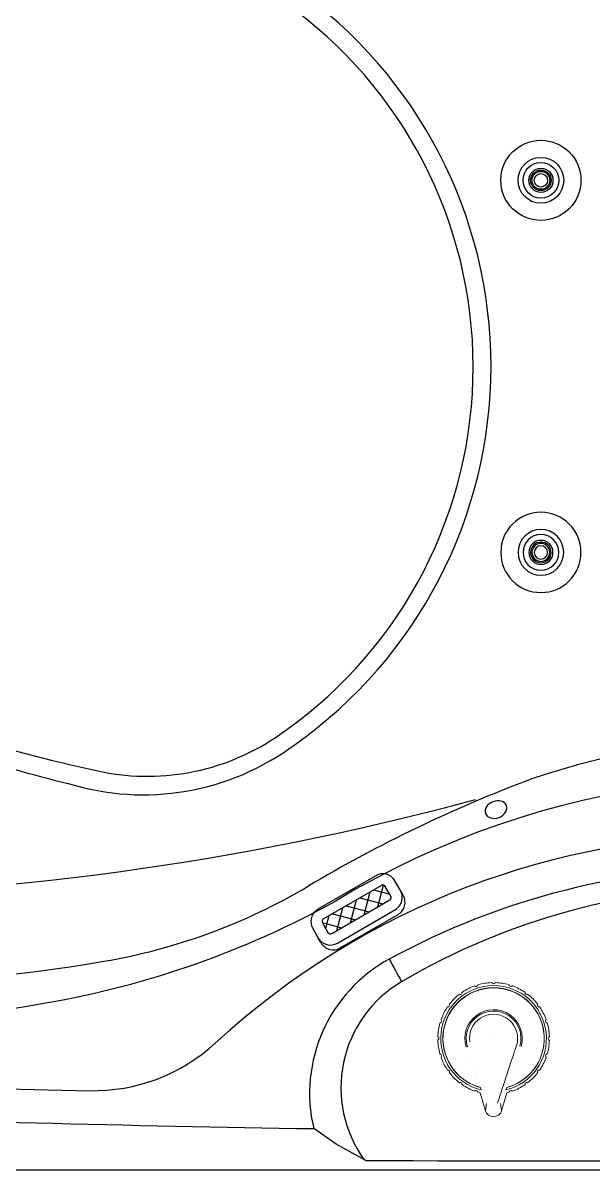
# Model space of a CAD drawing. Header units: inches. Extents: x -1 to 81, y -22 to 129.
# Drawn here: x 24.04 to 36.81, y 5.96 to 31.62 of the extents above; entities that cross this region are included whole.
import ezdxf

# ---------------------------------------------------------------- set-up
doc = ezdxf.new("R2010")
doc.units = ezdxf.units.IN
doc.header["$MEASUREMENT"] = 0
doc.layers.add('1', color=4, linetype='Continuous')

# ---------------------------------------------------------------- blocks, each defined once
blk = doc.blocks.new('DIRECTIONAL')
at = {"layer": '1'}
blk.add_circle((0, 0), 0.8975000000000009, dxfattribs=at)
at = {"layer": '1', "color": 3}
for radius in [0.5124999999999993, 0.27, 0.23, 0.2, 0.15]:
    blk.add_circle((0, 0), radius, dxfattribs=at)
at = {"layer": '1', "linetype": 'Continuous'}
blk.add_circle((0, 0), 0.4, dxfattribs=at)
blk = doc.blocks.new('AIRVALVE CAP HS')
at = {"layer": '1', "linetype": 'Continuous', "lineweight": 0}
for p, q in [((-0.1788493580715311, 1.615269485979539), (-0.2959970048483171, 1.214574535954888)), ((0.2977852359560131, 1.21419451532077), (0.1811505744724826, 1.615039086022712)), ((-0.294860864969408, 1.096951352038865), (-0.2958833206980245, 1.096157593048304)), ((-0.2777343922738993, 1.150855100586327), (-0.294860864969408, 1.096951352038865)), ((0.2959660349752937, 1.096716688735867), (0.2788780662487937, 1.150635071566128)), ((0.2969984819474547, 1.095916915828624), (0.2959660349752937, 1.096716688735867)), ((0.000117008214246539, 0.0001543075051131382), (0.000117008214246539, 0.0001543075051131382)), ((0.000117008214246539, 0.0001543075051131382), (0.003669376972240457, 0.0001543075051131382)), ((0.5846159726989981, 0.1862682341678195), (0.5846157893677884, 0.186268380832793))]:
    blk.add_line(p, q, dxfattribs=at)
at = {"layer": '1', "color": 3, "linetype": 'Continuous', "lineweight": 0}
for p, q in [((-0.1538060653199409, 1.451405822523775), (-0.1788493580715311, 1.615269485979539)), ((0.1560400817484435, 1.451405822523775), (0.1810833745000338, 1.615269485979539)), ((-0.5187772029038769, 0.1419535509038923), (-0.5322212285053212, 0.07527742395512149))]:
    blk.add_line(p, q, dxfattribs=at)
at = {"layer": '1', "color": 3, "linetype": 'Continuous', "lineweight": 0, "const_width": 0.0002952755905511812, "flags": 128}
for points in [[(-0.1534824215587065, 1.450949254464753), (-0.1537773189853482, 1.451260330871172), (-0.1538060653199409, 1.451405822523775)], [(0.5321998774114576, 0.07571886781306603), (0.5234266111394135, 0.1235424956299056), (0.5096337879378154, 0.1721066665000706), (0.488923057532574, 0.2339795457261005), (0.3935716056031566, 0.5192088725261428), (0.2988534494026425, 0.804383894275837), (0.179801033492879, 1.168190262975621), (0.1006559206216195, 1.415218960741981), (0.09450872769959062, 1.438449325129547), (0.07880336492983986, 1.473098717721669), (0.05345995376350743, 1.496217768928901), (0.02498243436886582, 1.50821284913804), (-0.006576057674465119, 1.511275934058538), (-0.03857209761207514, 1.503500614274238), (-0.0655964890819547, 1.48649444871662), (-0.08529267628689752, 1.460470785942178), (-0.09071871909794993, 1.443209866538076)], [(-0.2958833206980245, 1.096157593048304), (-0.3140046396923424, 1.038959793802164), (-0.3865051688267016, 0.8101732167642197), (-0.5899008858486923, 0.1687869794460966)], [(0.5846159726989981, 0.1862682341678195), (0.5665288816426113, 0.2434768866219201), (0.4941677208982611, 0.4723074998178163), (0.2969984819474547, 1.095916915828624)], [(-0.6186021576224903, 0.1774408728089156), (-0.6173800717401292, 0.1770723953989375), (-0.613457517053817, 0.1758896707285373), (-0.6043929617683261, 0.1731565323019879), (-0.5969308313048316, 0.1709065632938191), (-0.5919116259537844, 0.169393164110069), (-0.5899009225149427, 0.1687869061136169)]]:
    blk.add_lwpolyline(points, dxfattribs=at)
at = {"layer": '1', "linetype": 'Continuous', "lineweight": 0, "const_width": 0.0002952755905511812, "flags": 128}
for points in [[(-0.6186021576224903, 0.1774408728089156), (-0.6117777997913834, 0.1989411877687814), (-0.463438023425141, 0.6663874977891169), (-0.3310661392631147, 1.083670243969891)], [(-0.2959970043847449, 1.214574525085801), (-0.2853896252554335, 1.210569838014955), (-0.2815481396325907, 1.203036905036036), (-0.2788787638027941, 1.191725295708714), (-0.2773802144474899, 1.173838402339634), (-0.2777343920226656, 1.150855121177791)], [(0.278878061276103, 1.150635050386732), (0.2794273582639164, 1.185616699609071), (0.2816395793748114, 1.198362545701301), (0.2851078393091768, 1.207511066683473), (0.2906733533492201, 1.213466104557035), (0.2977852295255587, 1.214194516142364)], [(0.3321684856605742, 1.083404413707456), (0.4616760029120144, 0.6741663879267179), (0.6131857593250487, 0.1953368410731642)], [(0.6131857593250487, 0.1953368410731642), (0.6086267886573324, 0.193889807789418), (0.5990410960587411, 0.1908472062711439), (0.5916127718713682, 0.1884893101764291), (0.5866166295872404, 0.1869034034969559), (0.5846159360327619, 0.1862683441665496)]]:
    blk.add_lwpolyline(points, dxfattribs=at)
at = {"layer": '1', "linetype": 'Continuous', "lineweight": 0}
for centre, radius, start, end in [((0.001117008214251314, 1.56265430750512), 0.1874999999999997, 16.22353199196328, 163.7031294202729), ((0.000117008214246539, 0.0001543075051131382), 1.183770972760755, 103.574952891569, 76.37974904376136), ((0.000117008214246539, 0.0001543075051131382), 1.135770972760755, 105.0532101769551, 74.9012766070337), ((0.000117008214246539, 0.0001543075051131382), 1.133000000000001, 106.9960863393739, 72.95799060442629), ((-0.6871847592521334, 1.02021130612701), 0.02, 123.9716015156578, 184.1878827295828), ((0.000117008214246539, 0.0001543075051131382), 1.250000000000001, 110.0289698214418, 123.9710301785593), ((-0.4211515687719469, 1.155763577995771), 0.02, 49.81266130039047, 110.0289425143228), ((-0.3880878592087242, 1.194906736899611), 0.03123861609227018, 229.8126613003939, 346.1878827295945), ((-0.3383308685905604, 1.182674089448), 0.02, 105.9716015156577, 166.1878827295829), ((0.000117008214246539, 0.0001543075051131382), 1.250000000000001, 103.7031294202727, 105.9710301785596), ((-0.378150721108355, 1.272137034647287), 0.1942593344881468, 284.0270538947814, 295.0552903304222), ((0.4108172062823741, 1.360153356326705), 0.2877074877307231, 246.6962441388969, 254.1354879149577), ((0.000117008214246539, 0.0001543075051131382), 1.25, 74.02896982144125, 76.22353199196358), ((0.3385648850190677, 1.182674089448), 0.02, 13.81211727041714, 74.02839848434232), ((0.3883218756372315, 1.194906736899611), 0.03123861609227018, 193.8121172704055, 310.1873386996052), ((0.4213855852004542, 1.155763577995771), 0.02, 69.97105748567634, 130.1873386996095), ((0.000117008214246539, 0.0001543075051131382), 1.25, 56.02896982144161, 69.97103017855898), ((0.6874187756806407, 1.02021130612701), 0.02, 355.8121172704172, 56.02839848434221), ((-0.9687607642011358, 0.7578982366259126), 0.02, 141.971601515658, 202.1878827295828), ((0.000117008214246539, 0.0001543075051131382), 1.250000000000001, 128.0289698214417, 141.9710301785591), ((-0.7576361204776987, 0.9690248850114642), 0.02, 67.81266130039064, 128.028942514323), ((-0.7382865653595161, 1.016469489507443), 0.03123861609227018, 247.8126613003943, 4.187882729594248), ((0.7385205817880234, 1.016469489507443), 0.03123861609227018, 175.8121172704058, 292.1873386996057), ((0.757870136906206, 0.9690248850114642), 0.02, 51.97105748567702, 112.1873386996101), ((0.000117008214246539, 0.0001543075051131382), 1.25, 38.02896982144198, 51.97103017855917), ((0.9689947806296431, 0.7578982366259126), 0.02, 337.8121172704172, 38.02839848434205), ((0.000117008214246539, 0.0001543075051131382), 1.250000000000001, 146.0289698214416, 159.9710301785591), ((-1.019946516370624, 0.6874463893826004), 0.02, 85.81266130039054, 146.0289425143229), ((-1.016205184968726, 0.738548231016658), 0.03123861609227018, 265.8126613003946, 22.18788272959447), ((1.016439201397233, 0.738548231016658), 0.03123861609227018, 157.8121172704055, 274.1873386996054), ((1.020180532799131, 0.6874463893826004), 0.02, 33.97105748567706, 94.18733869960946), ((0.000117008214246539, 0.0001543075051131382), 1.25, 20.02896982144193, 33.97103017855873), ((0.000117008214246539, 0.0001543075051131382), 1.250000000000001, 164.0289698214422, 177.9710301785594), ((-1.182405987276653, 0.3385909561340128), 0.02, 103.8126613003904, 164.0289425143229), ((-1.19463910717603, 0.3883478305995425), 0.03123861609227018, 283.8126613003947, 40.18788272959432), ((-1.155496262217682, 0.4214119118300204), 0.02, 159.971601515658, 220.1878827295828), ((1.194873123604538, 0.3883478305995425), 0.03123861609227018, 139.8121172704057, 256.1873386996053), ((1.155730278646189, 0.4214119118300204), 0.02, 319.8121172704169, 20.02839848434199), ((1.18264000370516, 0.3385909561340128), 0.02, 15.97105748567705, 76.1873386996096), ((0.000117008214246539, 0.0001543075051131382), 1.25, 2.028969821441414, 15.97103017855925), ((-1.229112281693276, 0.04368995764852457), 0.02, 177.9716015156581, 238.1878827295828), ((-1.256121976453642, 0.0001483434386386762), 0.03123861609227018, 301.812661300394, 58.1878827295943), ((-2.85842574498929e-07, 1.909814592693238e-06), 0.6435470933491265, 163.9950592792689, 17.66966125211469), ((1.256355992882149, 0.0001483434386386762), 0.03123861609227018, 121.8121172704057, 238.187338699606), ((1.229346298121783, 0.04368995764852457), 0.02, 301.8121172704172, 2.028398484341848), ((-1.229111868261882, -0.04339301430914588), 0.02, 121.8126613003902, 182.0289425143233), ((0.000117008214246539, 0.0001543075051131382), 1.250000000000001, 182.028969821443, 195.9710301785601), ((0.000117008214246539, 0.0001543075051131382), 1.249999999999999, 344.0289698214426, 357.9710301785594), ((1.229345884690389, -0.04339301430914588), 0.02, 357.9710574856767, 58.18733869960985), ((-1.182402773728668, -0.3382935692997293), 0.02, 195.971601515658, 256.1878827295828), ((-1.19463542118028, -0.3880505599178861), 0.03123861609227018, 319.8126613003942, 76.18788272959452), ((-1.155492262276454, -0.4211142694810945), 0.02, 139.8126613003901, 200.0289425143231), ((0.000117008214246539, 0.0001543075051131382), 1.25, 200.0289698214427, 213.9710301785598), ((0.000117008214246539, 0.0001543075051131382), 1.25, 326.0289698214427, 339.9710301785595), ((1.194869437608787, -0.3880505599178861), 0.03123861609227018, 103.8121172704055, 220.1873386996058), ((1.155726278704961, -0.4211142694810945), 0.02, 339.9710574856769, 40.18733869960953), ((1.182636790157176, -0.3382935692997293), 0.02, 283.8121172704172, 344.0283984843421), ((-1.01993999040765, -0.6871474599613094), 0.02, 213.9716015156583, 274.1878827295824), ((-1.016198173788098, -0.738249266068685), 0.03123861609227018, 337.8126613003942, 94.18788272959466), ((-0.9687535692921188, -0.7575988211868605), 0.02, 157.8126613003901, 218.028942514323), ((0.968987585720626, -0.7575988211868605), 0.02, 321.971057485677, 22.18733869960988), ((1.016432190216605, -0.738249266068685), 0.03123861609227018, 85.81211727040534, 202.1873386996059), ((1.020174006836157, -0.6871474599613094), 0.02, 265.8121172704176, 326.0283984843417), ((0.000117008214246539, 0.0001543075051131382), 1.25, 218.0289698214423, 231.9710301785603), ((-0.7576269209065174, -0.9687234649102692), 0.02, 231.9716015156576, 292.1878827295824), ((-0.7382769152972628, -1.016167885677866), 0.03123861609227018, 355.8126613003942, 112.1878827295946), ((-0.6871750736631981, -1.019909217079764), 0.02, 175.8126613003901, 236.0289425143229), ((0.6874090900917054, -1.019909217079764), 0.02, 303.9710574856768, 4.187338699609864), ((0.7385109317257701, -1.016167885677866), 0.03123861609227018, 67.81211727040537, 184.1873386996058), ((0.7578609373350247, -0.9687234649102692), 0.02, 247.8121172704176, 308.0283984843423), ((0.000117008214246539, 0.0001543075051131382), 1.25, 308.0289698214418, 321.9710301785592), ((0.000117008214246539, 0.0001543075051131382), 1.25, 236.0289698214425, 249.9710301785599), ((-0.4211405961106607, -1.155458962926843), 0.02, 249.9716015156579, 310.1878827295824), ((-0.3880765148801686, -1.194601807885206), 0.03123861609227018, 13.81266130039426, 130.1878827295943), ((-0.3383196404146531, -1.182368687985814), 0.02, 193.8126613003905, 254.0289425143234), ((0.000117008214246539, 0.0001543075051131382), 1.249999999999999, 254.0289698214429, 267.9710574856726), ((-0.04343031360001248, -1.229074568971029), 0.02, 267.9710574856767, 328.1873386996096), ((0.0001110441477720769, -1.256084677162789), 0.03123861609227018, 31.81211727040548, 148.1873386996056), ((0.04365265835765797, -1.229074982402423), 0.02, 211.8121172704172, 272.0283984843418), ((0.000117008214246539, 0.0001543075051131382), 1.249999999999999, 272.0283984843426, 285.9710301785596), ((0.3385536568431604, -1.182368687985814), 0.02, 285.9710574856766, 346.1873386996094), ((0.3883105313086759, -1.194601807885206), 0.03123861609227018, 49.81211727040569, 166.1873386996057), ((0.421374612539168, -1.155458962926843), 0.02, 229.8121172704175, 290.0283984843422), ((0.000117008214246539, 0.0001543075051131382), 1.249999999999999, 290.0289698214418, 303.9710301785593)]:
    blk.add_arc(centre, radius, start, end, dxfattribs=at)
at = {"layer": '1', "color": 3, "linetype": 'Continuous', "lineweight": 0}
for centre, radius, start, end in [((-80.26091298233668, 27.09473762174269), 84.17399116018414, 341.3247840268964, 342.2574474058453), ((0, 0), 0.6135727592357708, 164.0327219971692, 17.67275002280167), ((2.27896072715339e-05, -0.005193919149419912), 0.5382929795917775, 171.4024202336356, 8.645103943330112)]:
    blk.add_arc(centre, radius, start, end, dxfattribs=at)
blk = doc.blocks.new('75DEGSPKR')
at = {"layer": '1', "linetype": 'Continuous'}
h = blk.add_hatch(dxfattribs=at)
h.set_pattern_fill('ANSI37', color=3, scale=2, angle=-89.99999999999915, style=0)
h.set_pattern_definition([(315.0000000000008, (-99.25958255215231, 50.49386873148302), (0.1767766952966343, 0.1767766952966395), []), (45.00000000000083, (-99.25958255215231, 50.49386873148302), (-0.1767766952966395, 0.1767766952966343), [])])
edge = h.paths.add_edge_path()
edge.add_line((0.75, -0.2499999999999858), (-0.7500000000000568, -0.2499999999999964))
edge.add_arc((-0.7500000000000675, -0.3124999999999858), 0.06249999999998934, 89.99999999999024, 179.9999999999902)
edge.add_line((-0.8125000000000568, -0.3124999999999751), (-0.8136943572493607, -0.562500950993428))
edge.add_arc((-0.7511943572493713, -0.5625009509934316), 0.06249999999998934, 179.9999999999968, 269.9999999999837)
edge.add_line((-0.7511943572493891, -0.6250009509934209), (0.7488056427506393, -0.6250009509935026))
edge.add_arc((0.7488056427506127, -0.562500950993476), 0.06250000000002665, 270.0000000000244, 360.0000000000244)
edge.add_line((0.8113056427506393, -0.5625009509934493), (0.8124999999999716, -0.3124999999999929))
edge.add_arc((0.7499999999999822, -0.3124999999999751), 0.06249999999998934, 359.9999999999837, 449.9999999999837)
at = {"layer": '1'}
for p, q in [((-1.063494901460544, -0.6879984413484053), (-1.063694357249361, -0.5625009509934138)), ((1.061504702292183, -0.6875007924945287), (1.061305642750654, -0.5625009509934493))]:
    blk.add_line(p, q, dxfattribs=at)
at = {"layer": '1', "linetype": 'Continuous'}
blk.add_line((-0.7509952977078314, -1.000000792494518), (0.7490047022921971, -1.000000792494582), dxfattribs=at)
blk.add_lwpolyline([(0.7500000000000426, 0), (-0.7500000000000426, -3.552713678800501e-15, 0.4142135623730991), (-1.062500000000043, -0.3124999999999751), (-1.063694357249361, -0.5625009509934138, 0.4142135623730911), (-0.7511943572493749, -0.8750009509934173), (0.7488056427506251, -0.8750009509934813, 0.4142135623730992), (1.061305642750654, -0.5625009509934493), (1.062499999999943, -0.3125000000000355, 0.4142135623730908)], format="xyb", close=True, dxfattribs=at)
at = {"layer": '1', "color": 3, "linetype": 'Continuous'}
blk.add_lwpolyline([(0.75, -0.2499999999999858), (-0.7500000000000568, -0.2499999999999964, 0.414213562373095), (-0.8125000000000568, -0.3124999999999751), (-0.8136943572493607, -0.562500950993428, 0.4142135623730285), (-0.7511943572493891, -0.6250009509934209), (0.7488056427506393, -0.6250009509935026, 0.4142135623730951), (0.8113056427506393, -0.5625009509934493), (0.8124999999999716, -0.3124999999999929, 0.4142135623730951)], format="xyb", close=True, dxfattribs=at)
at = {"layer": '1', "linetype": 'Continuous'}
for centre, radius, start, end in [((-0.7509952977078171, -0.6875007924945251), 0.3124999999999887, 179.999999999999, 269.9999999999992), ((0.7490047022921686, -0.6875007924945429), 0.3125000000000189, 270.0000000000024, 3.256887993818641e-12)]:
    blk.add_arc(centre, radius, start, end, dxfattribs=at)
blk = doc.blocks.new('19 HS Propel')
at = {"layer": '1', "color": 3}
for p, q in [((31.89135322881087, 0.5828175893500962), (31.39302420059316, 0.9260222822908553)), ((32.55658370000059, 0.2145249999999912), (31.89135322881087, 0.5828175893500962))]:
    blk.add_line(p, q, dxfattribs=at)
at = {"layer": '1', "color": 4}
blk.add_lwpolyline([(5.899999999999977, 81.749440999999), (75.84942070000052, 81.749440999999, -0.4142135623730923), (81.74942070000051, 75.84944099999899), (81.74942070000051, 5.900000000000002, -0.4142135623730948), (75.84942070000052, -3.552713678800501e-15), (5.899999999999977, 0, -0.414213562373095), (0, 5.899999999999999), (0, 75.84944099999899, -0.414213562373094)], format="xyb", close=True, dxfattribs=at)
at = {"layer": '1', "color": 3}
for centre, radius, start, end in [((25.01845006779267, 17.98186172830384), 10.34469466692723, 305.1566205973693, 54.84281712123753), ((24.9927101355769, 17.96794556814117), 9.970453563096298, 305.415247068595, 54.67006280222764), ((27.66802847762956, 13.98206118478955), 5.173342205324063, 259.960576479065, 306.8496174885809), ((33.24458484881575, 40.49083633210702), 32.26008689351409, 252.4766534894702, 258.415207890752), ((27.574502163471, 14.07752074458059), 5.682977796600066, 252.7719146086976, 306.7537386401244), ((32.47087169893477, 35.99455171562204), 28.12545185008935, 251.262387292458, 256.4711362103372), ((41.72914301241427, -10.28205935904633), 19.04447010830144, 72.89897541931927, 121.0996478420277), ((18.68067072507021, 68.43618528515252), 62.32331645957283, 255.2449319413692, 285.1910459815255), ((41.14000826565486, -10.18834954387981), 17.67927103322848, 47.51619582847233, 132.533685264449), ((41.13995531943935, -10.07536130695177), 16.84612881122462, 61.4294999054254, 118.5705336647387), ((21.84892344441361, 24.18516235321685), 20.75215883095878, 279.831319589826, 298.9443615181532), ((34.71807482096226, 1.717627319656014), 3.417981884562664, 118.5705336647387, 193.3912962108991), ((452.073117751575, 232.7697748112384), 477.0317979680377, 208.558851825421, 208.6281027403506), ((16.67825323899297, 54.02289759482747), 51.03460052118048, 262.8961912034609, 279.831319589826), ((26.45496719993933, 5.818656888739721), 4.043405736352065, 268.8596292226584, 312.533685264449), ((35.74265691810858, 472.3994946801128), 470.7166740669911, 266.4329882981313, 268.8596292226584), ((40.87502616674179, 599.7780343240596), 598.9270745990375, 266.7144291856176, 269.092875553212), ((40.8699712082754, 2543.714747299598), 2543.513808346628, 269.8127303794456, 270.1994642422611)]:
    blk.add_arc(centre, radius, start, end, dxfattribs=at)
at = {"layer": '1', "color": 2}
for centre, radius, start, end in [((42.55257772131536, -9.935493608598524), 19.71190958772877, 74.86096794180986, 108.6387875920618), ((47.30121292668433, -20.68304095493227), 31.43147657609172, 110.5798958129459, 120.6782226391918), ((20.13694396755282, 43.20786623340392), 39.09078305685411, 243.6848883660384, 279.6571957827183), ((24.45604097911415, 17.82594794338304), 13.34400898559278, 279.6571957827183, 300.6782226391918), ((41.13995020000057, -9.045247252718244), 15.37277189321861, 59.59304316357345, 120.4069568364266), ((34.75050245073685, 1.842273741788002), 2.748859823405018, 120.4069568364266, 215.9461097449093)]:
    blk.add_arc(centre, radius, start, end, dxfattribs=at)
at = {"layer": '1', "extrusion": (0, 0, -1)}
blk.add_ellipse((35.47339677970145, 8.065102764029898), major_axis=(0.232912068074238, 0.09084034646224994), ratio=0.7524660242465872, dxfattribs=at)
at = {"layer": '1', "color": 1}
blk.add_blockref('DIRECTIONAL', (36.48009167580184, 22.14216847429348), dxfattribs=at)
at = {"layer": '1', "color": 1, "xscale": -1, "rotation": 180}
blk.add_blockref('DIRECTIONAL', (36.48009167580184, 13.81790552570662), dxfattribs=at)
at = {"layer": '1', "rotation": 30.08823966840923}
blk.add_blockref('75DEGSPKR', (32.1335318026177, 6.20999743070487), dxfattribs=at)
at = {"layer": '1', "color": 3, "rotation": 180}
blk.add_blockref('AIRVALVE CAP HS', (35.42000922491846, 2.943522960952802), dxfattribs=at)

msp = doc.modelspace()

# ---------------------------------------------------------------- block references
msp.add_blockref('19 HS Propel', (-0.842786569181925, 5.955568804128294))

doc.saveas('drawing.dxf')
